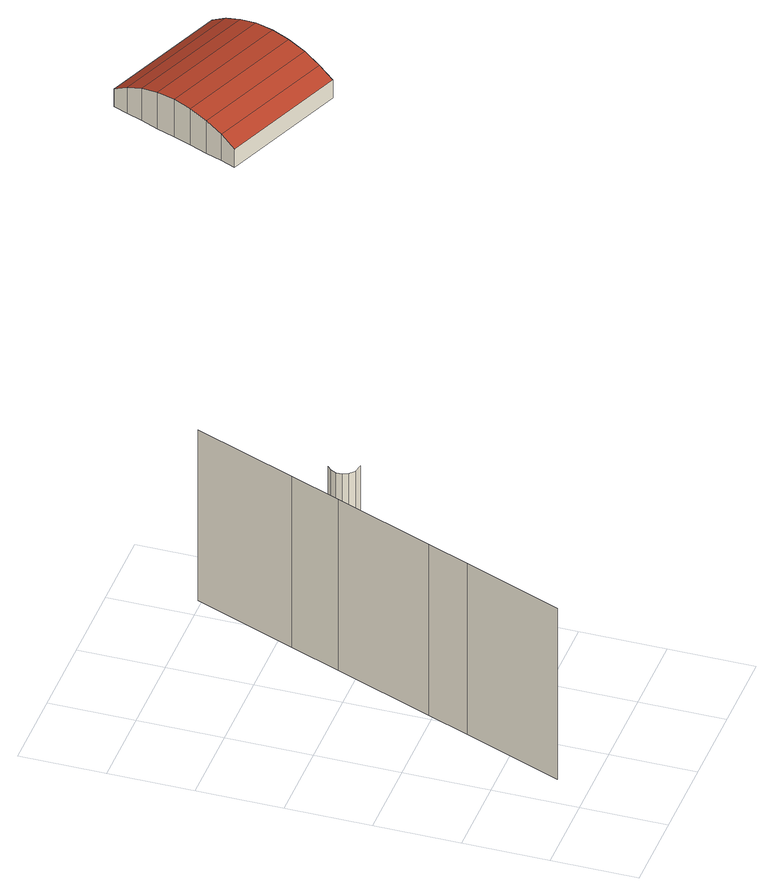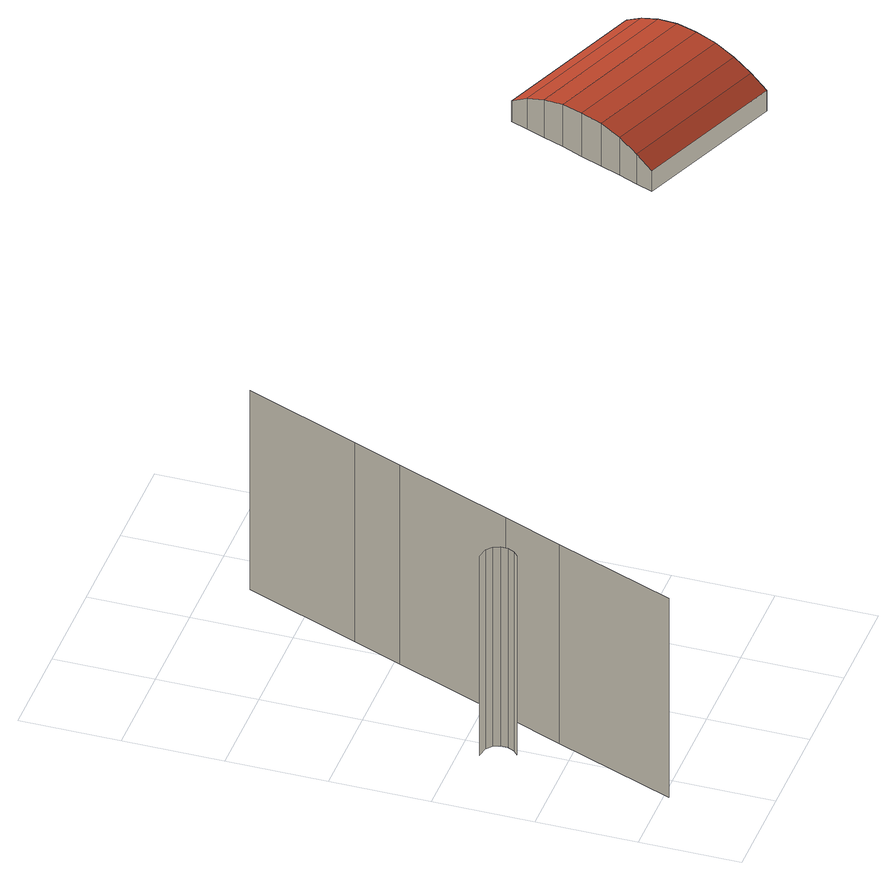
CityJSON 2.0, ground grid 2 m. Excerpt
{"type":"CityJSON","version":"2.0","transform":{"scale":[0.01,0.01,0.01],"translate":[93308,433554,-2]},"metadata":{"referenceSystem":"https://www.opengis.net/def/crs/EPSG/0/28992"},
"CityObjects":{
"building1":{"type":"Building","attributes":{"measuredHeight":21.9},"children":["building1-1"],"geometry":[{"type":"MultiSurface","lod":"2","boundaries":[[[0,1,2,3]],[[1,4,5,2]],[[6,7,8,9]],[[7,10,11,8]],[[10,12,13,11]],[[4,14,15,5]],[[12,16,17,13]],[[18,17,16,19]],[[20,6,9,21]],[[6,20,22,7]],[[23,18,19,24]],[[7,22,25,10]],[[26,23,24,27]],[[14,28,29,15]],[[10,25,30,12]],[[31,26,27,32]],[[12,30,33,16]],[[34,35,36,37]],[[38,34,37,39]],[[35,40,41,36]],[[42,38,39,43]],[[16,33,44,19]],[[40,45,46,41]],[[47,42,43,48]],[[22,20,21,49]],[[19,44,50,24]],[[24,50,51,27]],[[28,52,53,29]],[[27,51,54,32]],[[55,31,32,54]]],"semantics":{"surfaces":[{"type":"WallSurface"},{"type":"RoofSurface"}],"values":[0,0,0,0,0,0,0,0,0,1,0,1,0,0,1,0,1,0,0,0,0,1,0,0,0,1,1,0,1,0]}}]},
"building1-1":{"type":"BuildingInstallation","parents":["building1"],"geometry":[{"type":"MultiSurface","lod":"2","boundaries":[[[31,26,27,32]],[[23,18,19,24]],[[12,16,17,13]],[[33,30,56,57]],[[25,22,49,58]],[[6,7,8,9]],[[22,20,21,49]],[[26,23,24,27]],[[57,59,44,33]],[[7,10,11,8]],[[59,60,50,44]],[[20,6,9,21]],[[10,12,13,11]],[[55,31,32,54]],[[60,61,51,50]],[[18,17,16,19]],[[30,25,58,56]],[[61,55,54,51]],[[27,51,54,32]],[[19,44,50,24]],[[12,30,33,16]],[[10,25,30,12]],[[7,22,25,10]],[[24,50,51,27]],[[16,33,44,19]],[[6,20,22,7]]],"semantics":{"surfaces":[{"type":"WallSurface"},{"type":"RoofSurface"}],"values":[0,0,0,0,0,0,0,0,0,0,0,0,0,0,0,0,0,0,1,1,1,1,1,1,1,1]}}]}
},
"vertices":[
[83,78,56],[176,311,56],[176,311,511],[83,78,511],[215,411,56],[215,411,511],[107,814,1546],[121,848,1568],[121,848,1499],[107,814,1499],[136,886,1585],[136,886,1499],[153,928,1596],[153,928,1499],[308,646,56],[308,646,511],[170,970,1599],[170,970,1499],[187,1013,1499],[187,1013,1596],[410,692,1546],[410,692,1499],[423,726,1568],[204,1054,1499],[204,1054,1585],[439,764,1585],[219,1092,1499],[219,1092,1568],[356,766,56],[356,766,511],[455,806,1596],[233,1127,1499],[233,1127,1546],[473,848,1599],[398,666,56],[404,653,56],[404,653,511],[398,666,511],[398,681,56],[398,681,511],[415,643,56],[415,643,511],[404,694,56],[404,694,511],[490,891,1596],[438,639,56],[438,639,511],[415,704,56],[415,704,511],[423,726,1499],[506,932,1585],[522,970,1568],[452,1010,56],[452,1010,511],[535,1005,1546],[535,1005,1499],
[455,806,1499],[473,848,1499],[439,764,1499],[490,891,1499],[506,932,1499],[522,970,1499]
]}
